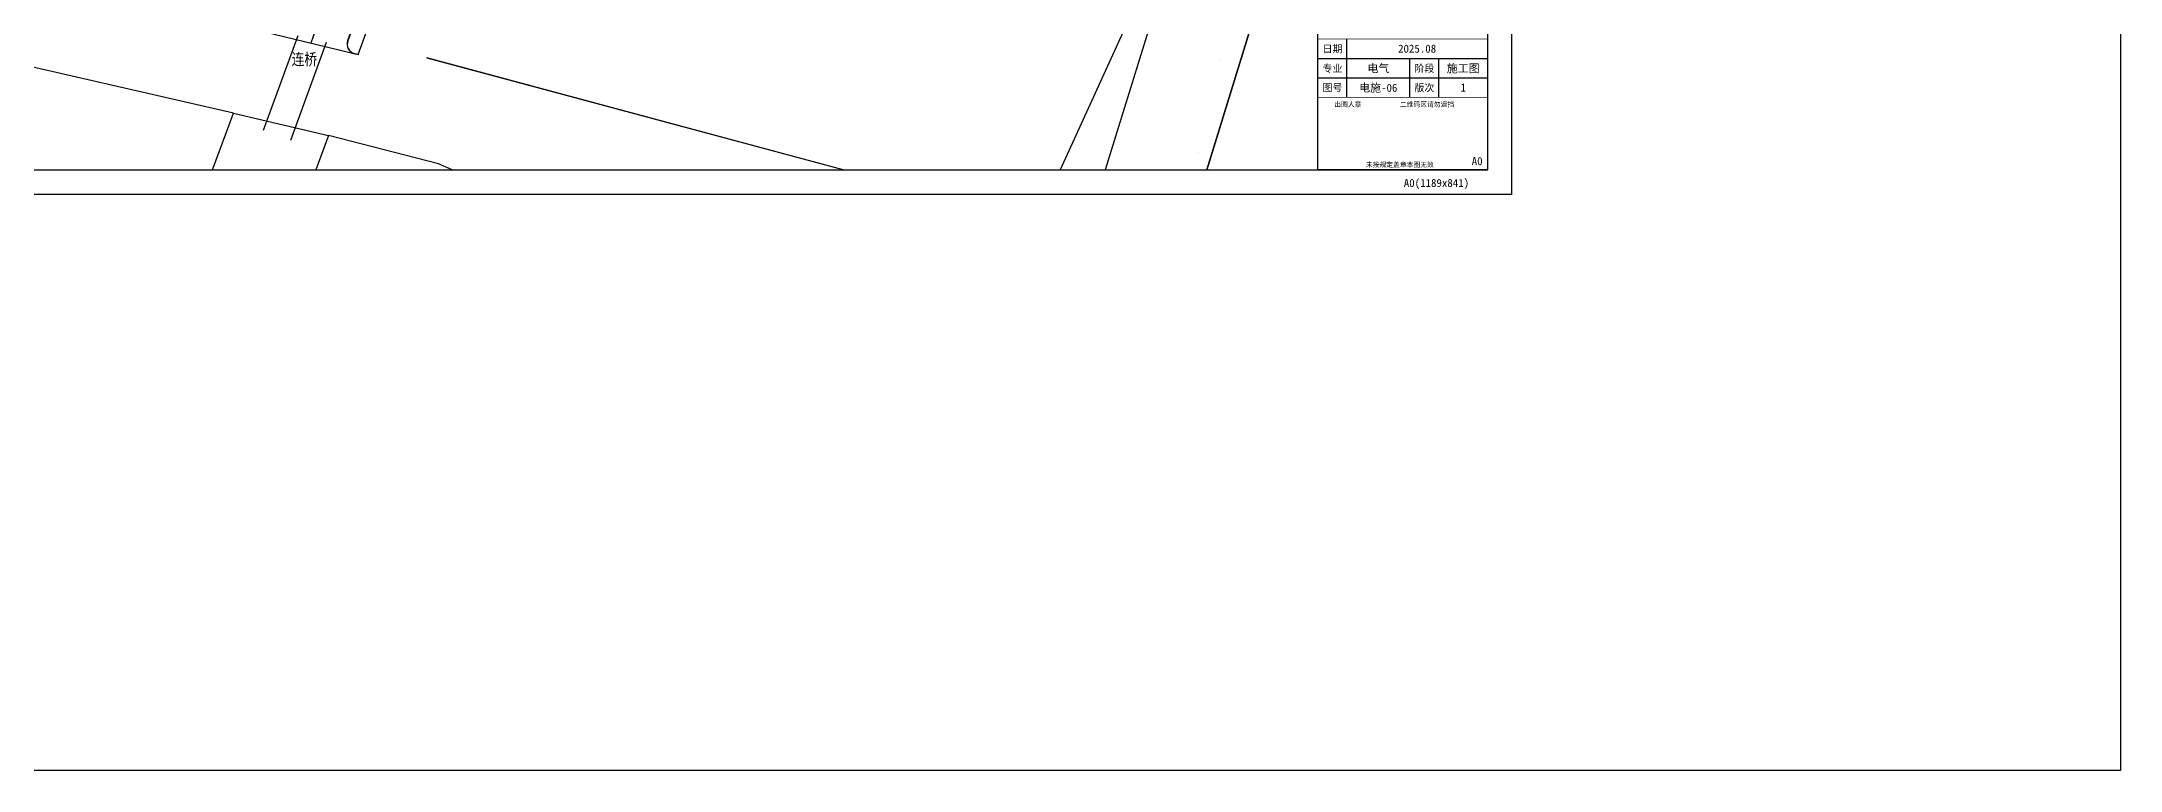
# Model space of a CAD drawing. Extents: x 40587477144 to 40590102100, y 3379967887 to 3381819730.
# Drawn here: x 40589673491 to 40590102100, y 3379967887 to 3380118128 of the extents above; entities that cross this region are included whole.
import ezdxf
from ezdxf.enums import TextEntityAlignment as Align

# ---------------------------------------------------------------- set-up
doc = ezdxf.new("R2010")
doc.units = 0
doc.header["$LTSCALE"] = 1000
doc.header["$MEASUREMENT"] = 0
doc.linetypes.add('DASHDOT', pattern=[25.4, 12.7, -6.35, 0, -6.35])
doc.linetypes.add('DASHED', pattern=[19.05, 12.7, -6.35])
doc.layers.get('Defpoints').update_dxf_attribs({"color": 210})
for name, color, linetype in [('0-cxFrame', 155, 'Continuous'), ('00-GHBJ', 7, 'Continuous'), ('00-HLBJ', 5, 'Continuous'), ('A-LIN-V', 9, 'Continuous'), ('JT-绿道', 7, 'Continuous'), ('JT-路缘石线', 5, 'Continuous'), ('JT-道路中心线', 1, 'DASHDOT'), ('JT-道路红线', 7, 'Continuous'), ('PUB_TEXT', 7, 'Continuous')]:
    doc.layers.add(name, color=color, linetype=linetype)
doc.layers.add('0-cxText', color=131, linetype='Continuous', lineweight=25)
doc.styles.add('cx_biaoti', font='')
doc.styles.add('cx_tuming', font='simhei.ttf')
doc.styles.add('cx_tuqian1', font='')
doc.styles.add('黑体', font='simhei.ttf', dxfattribs={"height": 12})
doc.styles.get('cx_biaoti').set_extended_font_data('SimSun')
doc.styles.get('cx_tuqian1').set_extended_font_data('SimSun')

# ---------------------------------------------------------------- blocks, each defined once
blk = doc.blocks.new('zjcx_lan_tuming(Dragon)')
for p, q in [((-7000, 8400), (0, 8400)), ((-5800, 3000), (-5800, 5400)), ((-7000, 4600), (0, 4600)), ((-3200, 3000), (-3200, 4600)), ((-2000, 3000), (-2000, 4600)), ((-7000, 3800), (0, 3800))]:
    blk.add_line(p, q)
at = {"const_width": 30}
for points in [[(-7000, 9400), (0, 9400)], [(-7000, 5400), (0, 5400)], [(-7000, 3000), (0, 3000)], [(-7000, 0), (0, 0)]]:
    blk.add_lwpolyline(points, dxfattribs=at)
blk.add_lwpolyline([(-7000, 9400), (0, 9400), (0, 0), (-7000, 0)], close=True)
at = {"style": 'cx_biaoti'}
for s, p in [('图 纸 名 称', (-3500, 8900)), ('日期', (-6388, 5000)), ('专业', (-6388, 4200)), ('阶段', (-2600, 4200)), ('图号', (-6388, 3400)), ('版次', (-2600, 3400))]:
    blk.add_text(s, height=300, dxfattribs=at).set_placement(p, align=Align.MIDDLE)
for s, p in [('出图人章', (-6316, 2607)), ('二维码区请勿遮挡', (-3609, 2607)), ('未按规定盖章本图无效', (-5013, 120))]:
    blk.add_text(s, height=200, dxfattribs=at).set_placement(p)
blk = doc.blocks.new('T-图签(Dragon)')
blk.add_blockref('zjcx_lan_tuming(Dragon)', (0, 0))
at = {"color": 3, "style": 'cx_biaoti'}
for s, p in [('2025.08', (-2900, 5000)), ('电气', (-4500, 4200)), ('施工图', (-1000, 4200))]:
    blk.add_text(s, height=330, dxfattribs=at).set_placement(p, align=Align.MIDDLE)
blk = doc.blocks.new('zjcx_T0(Dragon)')
at = {"layer": '0-cxFrame', "const_width": 50}
blk.add_lwpolyline([(0, 82100), (-7000, 82100), (-7000, 0), (0, 0)], close=True, dxfattribs=at)
at = {"layer": '0-cxFrame'}
blk.add_blockref('T-图签(Dragon)', (0, 0), dxfattribs=at)
blk = doc.blocks.new('TK22.A0 L(Dragon)')
at = {"layer": '0-cxFrame', "color": 7, "const_width": 0.5}
blk.add_lwpolyline([(0, 0), (-1189, 0), (-1189, 841), (0, 841)], close=True, dxfattribs=at)
at = {"layer": '0-cxFrame', "const_width": 0.5}
for points in [[(-80, 10), (-1169, 10), (-1169, 831), (-80, 831)], [(-10, 10), (-80, 10), (-80, 831), (-10, 831)]]:
    blk.add_lwpolyline(points, close=True, dxfattribs=at)
at = {"layer": '0-cxFrame', "xscale": 0.01, "yscale": 0.01, "zscale": 0.01}
blk.add_blockref('zjcx_T0(Dragon)', (-10, 10), dxfattribs=at)
at = {"style": '黑体', "flags": 4}
blk.add_attdef('图幅', text='', height=3.3, dxfattribs=at).set_placement((-40, 3), align=Align.RIGHT)
at = {"layer": '0-cxFrame', "style": '黑体'}
blk.add_text('(1189x841)', height=3.3, dxfattribs=at).set_placement((-40, 3))
at = {"layer": '0-cxText', "flags": 4}
for tag, height, style, p in [('建设单位', 3.5, 'cx_tuming', (-45, 240)), ('项目名称', 3.5, 'cx_tuming', (-45, 210)), ('子项名称', 3.5, 'cx_tuming', (-45, 180)), ('工程编号', 3.3, 'cx_tuqian1', (-35, 165)), ('图名1', 3.5, 'cx_tuming', (-45, 87)), ('图名2', 3.5, 'cx_tuming', (-45, 79)), ('图名3', 3.5, 'cx_tuming', (-45, 71)), ('出图日期', 3.3, 'cx_tuqian1', (-39, 60)), ('专业', 3.3, 'cx_tuqian1', (-55, 52)), ('图号', 3.3, 'cx_tuqian1', (-55, 44)), ('版次', 3.3, 'cx_tuqian1', (-20, 44))]:
    blk.add_attdef(tag, text='', height=height, dxfattribs=dict(at, style=style)).set_placement(p, align=Align.MIDDLE)
at = {"layer": 'Defpoints', "color": 6, "flags": 4}
for tag, height, style, p in [('tufu', 3.3, '黑体', (-12, 12)), ('dwfname', 4, 'cx_tuqian1', (-80, 3))]:
    blk.add_attdef(tag, text='', height=height, dxfattribs=dict(at, style=style)).set_placement(p, align=Align.RIGHT)

msp = doc.modelspace()

# ---------------------------------------------------------------- linework, layer by layer
at = {"color": 8}
for points in [[(40589726325.737831, 3380119329.059215), (40589719189.234467, 3380099796.267772)], [(40589732196.63517, 3380117913.944911), (40589724824.868469, 3380097737.231753)]]:
    msp.add_lwpolyline(points, dxfattribs=at)
at = {"layer": '00-GHBJ', "color": 8, "lineweight": -3}
for points in [[(40589934885.75322, 3380199331.553291), (40589919194.842003, 3380166404.6), (40589919194.842003, 3380166404.6), (40589905326.141998, 3380132304.3), (40589905326.141998, 3380132304.3), (40589892777.831009, 3380091657.2)], [(40589913711.199387, 3380091657.2), (40589924181.741997, 3380125573.8), (40589924181.741997, 3380125573.8), (40589934885.75322, 3380151892.80617)]]:
    msp.add_lwpolyline(points, dxfattribs=at)
at = {"layer": '00-HLBJ', "color": 8}
for p, q in [((40589932311.073448, 3380198632.595221), (40589883480.453857, 3380091657.2)), ((40589932311.073448, 3380198632.595221), (40589883480.453857, 3380091657.2)), ((40589838785.884773, 3380091657.2), (40589752932.492279, 3380114748.565195)), ((40589838785.884773, 3380091657.2), (40589752992.57032, 3380114732.406441)), ((40589713038.249207, 3380103361.461238), (40589732652.941994, 3380098762.1))]:
    msp.add_line(p, q, dxfattribs=at)
for points in [[(40589713038.249229, 3380103361.461239), (40589648260.268471, 3380118227.628645), (40589648260.268471, 3380118227.628645), (40589562433.368469, 3380143627.128645), (40589562433.368469, 3380143627.128645), (40589485318.668472, 3380165769.128645), (40589485318.668472, 3380165769.128645), (40589430283.245163, 3380181326.658241), (40589430283.245163, 3380181326.658241), (40589417128.442009, 3380163829.5), (40589417128.442009, 3380163829.5), (40589439577.242012, 3380158223.400001), (40589439577.242012, 3380158223.400001), (40589501711.642021, 3380138734.1), (40589501711.642021, 3380138734.1), (40589577094.942017, 3380118412.200001), (40589577094.942017, 3380118412.200001), (40589605725.242012, 3380110004.700001), (40589605725.242012, 3380110004.700001), (40589617895.142014, 3380106324.800001), (40589617895.142014, 3380106324.800001), (40589621203.34201, 3380105459.5), (40589621203.34201, 3380105459.5), (40589668205.140106, 3380091657.2)], [(40589934885.75322, 3380151892.80617), (40589924181.741997, 3380125573.8), (40589924181.741997, 3380125573.8), (40589913711.199387, 3380091657.2)], [(40589708761.961678, 3380091657.2), (40589713038.249207, 3380103361.461238)], [(40589708761.961678, 3380091657.2), (40589713038.249207, 3380103361.461238)], [(40589713038.249207, 3380103361.461238), (40589732652.941994, 3380098762.1), (40589730057.101601, 3380091657.2)], [(40589758156.217278, 3380091657.2), (40589755342.641998, 3380092941.5), (40589755342.641998, 3380092941.5), (40589732652.941994, 3380098762.1), (40589732652.941994, 3380098762.1), (40589730057.101601, 3380091657.2)]]:
    msp.add_lwpolyline(points, dxfattribs=at)
at = {"layer": 'A-LIN-V', "color": 1}
msp.add_lwpolyline([(40587814360.14975, 3381424720.385408), (40590102100.079239, 3381424720.385408), (40590102100.079239, 3379967886.777117), (40587814360.14975, 3379967886.777117)], close=True, dxfattribs=at)
at = {"layer": 'JT-绿道', "color": 8, "linetype": 'DASHED', "ltscale": 0.8, "const_width": 1, "flags": 128}
msp.add_lwpolyline([(40589934885.75322, 3380174169.797708), (40589929313.842003, 3380165927.5), (40589925984.841988, 3380161044), (40589923104.541992, 3380155883.1), (40589920696.041992, 3380150485.9), (40589918778.241997, 3380144895.4), (40589917366.741997, 3380139156.2), (40589916472.541992, 3380133313.9), (40589916102.941994, 3380127415.3), (40589916260.741997, 3380121507.1), (40589916402.541992, 3380116389.4), (40589916097.641991, 3380111278.9), (40589915348.241997, 3380106214.3), (40589914160.141991, 3380101234.5), (40589912542.342003, 3380096377.1), (40589910507.241989, 3380091679.3), (40589910495.280487, 3380091657.2)], dxfattribs=at)
at = {"layer": 'JT-路缘石线', "color": 8, "ltscale": 10}
msp.add_line((40589719185.469421, 3380120186.559477), (40589738756.999893, 3380115469.060393), dxfattribs=at)
for points in [[(40589934885.75322, 3380223385.019214), (40589781448.326317, 3380219018.499553), (40589780429.326309, 3380218945.999553), (40589779420.226318, 3380218787.099553), (40589778428.226318, 3380218542.999553), (40589777460.626312, 3380218215.399553), (40589776524.426323, 3380217806.699553), (40589775626.326317, 3380217319.799553), (40589774772.926323, 3380216758.399553), (40589773970.326317, 3380216126.399553), (40589773224.426323, 3380215428.399553), (40589772540.62632, 3380214669.499553), (40589771923.726318, 3380213855.199553), (40589771378.326317, 3380212991.399553), (40589770908.426323, 3380212084.399553), (40589770517.326317, 3380211140.699553), (40589736590.468437, 3380118282.0975, 0.4479412449), (40589738000.357437, 3380115651.436387), (40589738756.999092, 3380115469.056357)], [(40589934885.75322, 3380223357.393833), (40589781493.950302, 3380218992.172538), (40589780474.950302, 3380218919.672539), (40589779465.850304, 3380218760.772538), (40589778473.850304, 3380218516.672539), (40589777506.250313, 3380218189.072539), (40589776570.050301, 3380217780.372539), (40589775671.950302, 3380217293.472538), (40589774818.550308, 3380216732.072539), (40589774015.950302, 3380216100.072538), (40589773270.050301, 3380215402.072539), (40589772586.250313, 3380214643.172538), (40589771969.350304, 3380213828.872539), (40589771423.950302, 3380212965.072539), (40589770954.050308, 3380212058.072538), (40589770562.95031, 3380211114.372539), (40589736636.09243, 3380118255.770486, 0.4479412449), (40589738045.981422, 3380115625.109372), (40589738802.623077, 3380115442.729343)]]:
    msp.add_lwpolyline(points, format="xyb", dxfattribs=at)
at = {"layer": 'JT-道路中心线', "color": 8, "flags": 128}
msp.add_lwpolyline([(40589869783.709503, 3380502157.2), (40589865271.341988, 3380490884.7), (40589841777.342003, 3380426580.9), (40589728971.204803, 3380117827.81713)], dxfattribs=at)
at = {"layer": 'JT-道路红线', "color": 8}
for points in [[(40589738756.999092, 3380115469.056357), (40589771998.62632, 3380206452.099553), (40589785427.526321, 3380216130.199553), (40589934885.75322, 3380220383.495256)], [(40589738757.014778, 3380115469.056804), (40589771998.641998, 3380206452.1), (40589785427.542, 3380216130.2), (40589934885.75322, 3380220383.495256)]]:
    msp.add_lwpolyline(points, dxfattribs=at)
at = {"layer": 'JT-道路红线', "color": 8, "const_width": 1}
msp.add_lwpolyline([(40589738757.014771, 3380115469.056804), (40589771998.641991, 3380206452.100001)], dxfattribs=at)

# ---------------------------------------------------------------- block references
at = {"layer": '0-cxFrame'}
ref = msp.add_blockref('TK22.A0 L(Dragon)', (40589976594.048187, 3380086657.200004), dxfattribs=dict(at, xscale=500, yscale=500, zscale=500))
ref.add_attrib('图号', '电施-06', dxfattribs={"layer": '0-cxText', "height": 1650, "style": 'cx_tuqian1'}).set_placement((40589949094.048187, 3380108657.200004), align=Align.MIDDLE)
ref.add_attrib('版次', '1', dxfattribs={"layer": '0-cxText', "height": 1650, "style": 'cx_tuqian1'}).set_placement((40589966594.048187, 3380108657.200004), align=Align.MIDDLE)
ref.add_attrib('图幅', 'A0', dxfattribs={"layer": '0', "height": 1650, "style": '黑体'}).set_placement((40589956594.048187, 3380088157.200004), align=Align.RIGHT)
ref.add_attrib('tufu', 'A0', dxfattribs={"layer": 'Defpoints', "color": 6, "height": 1650, "style": '黑体'}).set_placement((40589970594.048187, 3380092657.200004), align=Align.RIGHT)

# ---------------------------------------------------------------- texts
at = {"layer": 'PUB_TEXT', "color": 8, "linetype": 'Continuous', "style": '黑体', "width": 0.8}
msp.add_text('连桥', height=2400, dxfattribs=at).set_placement((40589725049.740547, 3380113285.670035))

doc.saveas('drawing.dxf')
